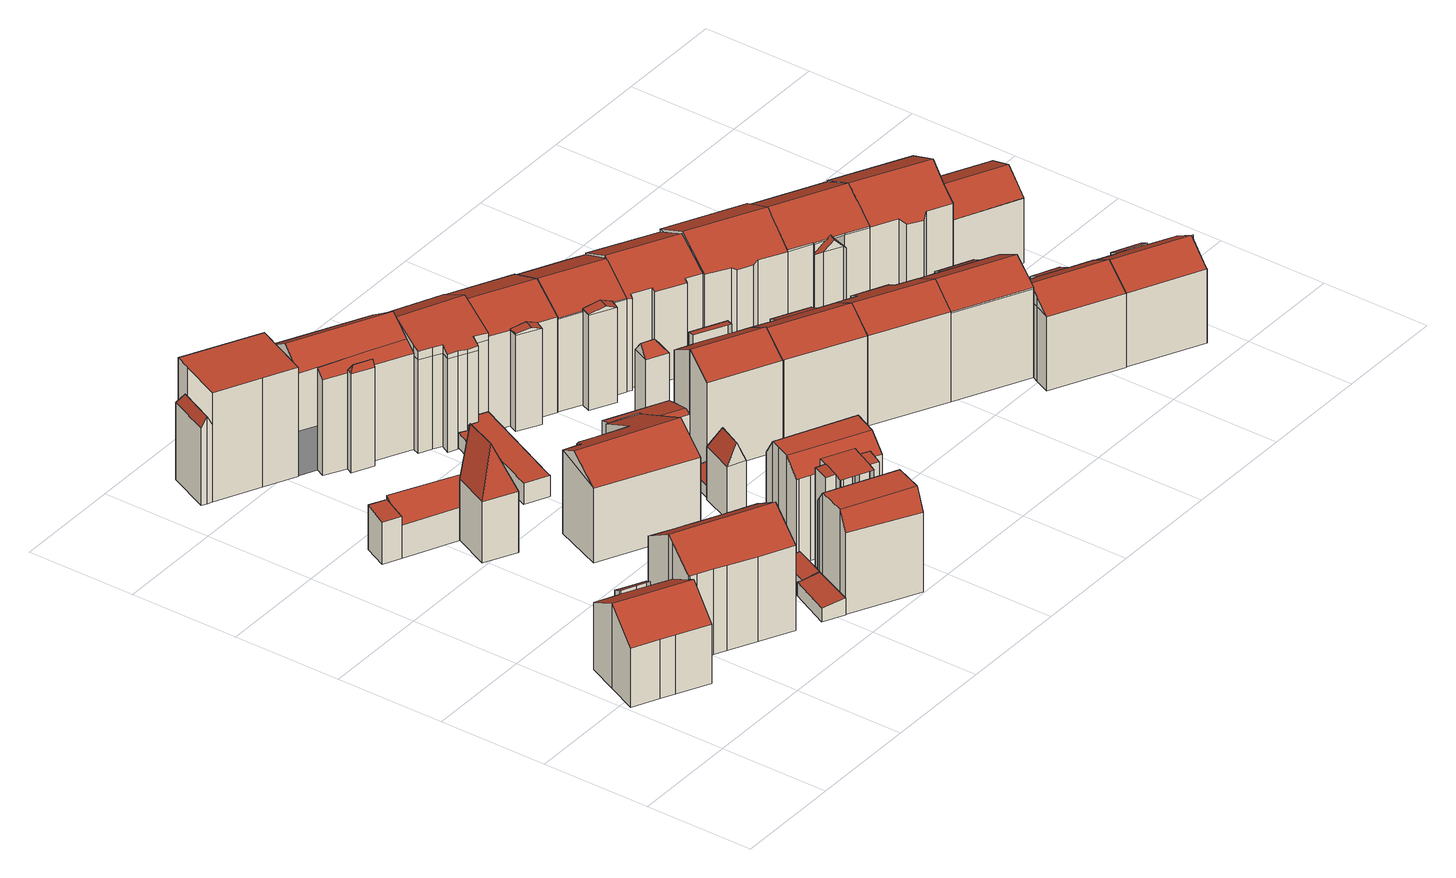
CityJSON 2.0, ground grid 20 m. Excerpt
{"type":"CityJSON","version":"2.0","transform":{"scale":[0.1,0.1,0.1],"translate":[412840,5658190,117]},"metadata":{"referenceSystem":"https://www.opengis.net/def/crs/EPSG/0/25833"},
"CityObjects":{
"building1":{"type":"Building","attributes":{"Gemeindeschluessel":14612000,"Geometrietyp2DReferenz":"3000","function":"31001_9998","roofType":"9999"},"children":["building1-1","building1-2"]},
"building1-1":{"type":"BuildingPart","attributes":{"Dachtyp_tdc":"tdcPolyFlatRoof","Dachneigung":25.95,"QualitaetDacherkennung":52,"Geometrietyp2DReferenz":"3000","measuredHeight":13.47,"roofType":"2100"},"parents":["building1"],"geometry":[{"type":"MultiSurface","lod":"2","boundaries":[[[0,1,2]],[[3,4,5,6,7]],[[4,8,9,5]],[[8,10,11,9]],[[10,12,13,11]],[[12,0,2,13]],[[12,10,8,4,3,0]],[[2,6,5,9,11,13]]],"semantics":{"surfaces":[{"type":"WallSurface"},{"type":"RoofSurface"},{"type":"GroundSurface"}],"values":[0,0,0,0,0,0,1,2]}}]},
"building1-2":{"type":"BuildingPart","attributes":{"Dachtyp_tdc":"tdcGableRoof","Dachneigung":40.02,"QualitaetDacherkennung":76,"Geometrietyp2DReferenz":"3000","measuredHeight":16.13,"roofType":"3100"},"parents":["building1"],"geometry":[{"type":"MultiSurface","lod":"2","boundaries":[[[14,15,16,17]],[[15,18,19,16]],[[18,20,21,19]],[[20,22,23,21]],[[22,24,25,23]],[[24,7,6,25]],[[22,20,18,15,14,26]],[[26,27,28,29,1,7,24,22]],[[2,30,31,32,33,17,16,19,21,23,25,6]],[[1,29,30,2]],[[29,28,31,30]],[[28,27,32,31]],[[27,26,33,32]],[[26,14,17,33]]],"semantics":{"surfaces":[{"type":"WallSurface"},{"type":"RoofSurface"},{"type":"GroundSurface"}],"values":[0,0,0,0,0,0,1,1,2,0,0,0,0,0]}}]},
"building2":{"type":"Building","attributes":{"Dachtyp_tdc":"tdcGableRoof","Gemeindeschluessel":14612000,"Dachneigung":32.98,"QualitaetDacherkennung":72,"Geometrietyp2DReferenz":"3000","measuredHeight":20.44,"function":"31001_9998","roofType":"3100"},"geometry":[{"type":"Solid","lod":"2","boundaries":[[[[34,35,36,37]],[[35,38,39,36]],[[38,40,41,39]],[[40,42,43,41]],[[42,44,45,43]],[[44,46,47,45]],[[46,48,49,47]],[[48,50,51,49]],[[50,52,53,51]],[[52,54,55,53]],[[54,56,57,55]],[[56,58,59,57]],[[58,60,61,59]],[[60,62,63,61]],[[62,64,65,63]],[[64,66,67,65]],[[66,34,37,67]],[[62,60,58,56,54,52,50,48,46,44]],[[44,42,40,38,35,34,66,64,62]],[[37,36,39,41,43,45,47,49,51,53,55,57,59,61,63,65,67]]]],"semantics":{"surfaces":[{"type":"WallSurface"},{"type":"RoofSurface"},{"type":"GroundSurface"}],"values":[[0,0,0,0,0,0,0,0,0,0,0,0,0,0,0,0,0,1,1,2]]}}]},
"building3":{"type":"Building","attributes":{"Dachtyp_tdc":"tdcPolyFlatRoof","Gemeindeschluessel":14612000,"Dachneigung":5.15,"QualitaetDacherkennung":67,"Geometrietyp2DReferenz":"3000","measuredHeight":8.44,"function":"31001_9998","roofType":"2100"},"geometry":[{"type":"Solid","lod":"2","boundaries":[[[[68,69,70,71]],[[69,72,73,70]],[[72,74,75,73]],[[74,76,77,75]],[[76,68,71,77]],[[76,74,72,69,68]],[[71,70,73,75,77]]]],"semantics":{"surfaces":[{"type":"WallSurface"},{"type":"RoofSurface"},{"type":"GroundSurface"}],"values":[[0,0,0,0,0,1,2]]}}]},
"building4":{"type":"Building","attributes":{"Dachtyp_tdc":"tdcPolyFlatRoof","Gemeindeschluessel":14612000,"Dachneigung":31.51,"QualitaetDacherkennung":68,"Geometrietyp2DReferenz":"3000","measuredHeight":9.18,"function":"31001_9998","roofType":"2100"},"geometry":[{"type":"Solid","lod":"2","boundaries":[[[[78,79,80,81]],[[79,82,77,80]],[[79,78,83,82]],[[77,75,81,80]],[[83,78,81,75]],[[82,83,75,77]]]],"semantics":{"surfaces":[{"type":"WallSurface"},{"type":"RoofSurface"},{"type":"GroundSurface"}],"values":[[0,0,1,2,0,0]]}}]},
"building5":{"type":"Building","attributes":{"Dachtyp_tdc":"tdcFreeFormRoof","Gemeindeschluessel":14612000,"Dachneigung":69.3,"QualitaetDacherkennung":3,"Geometrietyp2DReferenz":"3000","measuredHeight":19.95,"function":"31001_9998","roofType":"5000"},"geometry":[{"type":"Solid","lod":"2","boundaries":[[[[84,85,86,87]],[[85,88,89,86]],[[88,90,91,89]],[[90,92,93,91]],[[92,84,87,93]],[[94,90,88,85,95]],[[95,84,92,94]],[[94,92,90]],[[84,95,85]],[[87,86,89,91,93]]]],"semantics":{"surfaces":[{"type":"WallSurface"},{"type":"RoofSurface"},{"type":"GroundSurface"}],"values":[[0,0,0,0,0,1,1,1,0,2]]}}]},
"building6":{"type":"Building","attributes":{"Dachtyp_tdc":"tdcPolyFlatRoof","Gemeindeschluessel":14612000,"Dachneigung":8.75,"QualitaetDacherkennung":53,"Geometrietyp2DReferenz":"3000","measuredHeight":3.23,"function":"31001_9998","roofType":"2100"},"geometry":[{"type":"Solid","lod":"2","boundaries":[[[[96,97,98,99]],[[97,100,101,98]],[[100,102,103,101]],[[102,104,105,103]],[[104,96,99,105]],[[104,102,100,97,96]],[[99,98,101,103,105]]]],"semantics":{"surfaces":[{"type":"WallSurface"},{"type":"RoofSurface"},{"type":"GroundSurface"}],"values":[[0,0,0,0,0,1,2]]}}]},
"building7":{"type":"Building","attributes":{"Gemeindeschluessel":14612000,"Geometrietyp2DReferenz":"3000","function":"31001_9998","roofType":"9999"},"children":["building7-1","building7-2"]},
"building7-1":{"type":"BuildingPart","attributes":{"Dachtyp_tdc":"tdcPolyFlatRoof","Dachneigung":0,"QualitaetDacherkennung":31,"Geometrietyp2DReferenz":"3000","measuredHeight":20.7,"roofType":"1000"},"parents":["building7"],"geometry":[{"type":"MultiSurface","lod":"2","boundaries":[[[106,107,108,109,110]],[[107,111,112,108]],[[111,113,114,112]],[[113,115,116,114]],[[115,117,118,119,116]],[[117,115,113,111,107,106]],[[109,108,112,114,116,119]]],"semantics":{"surfaces":[{"type":"WallSurface"},{"type":"RoofSurface"},{"type":"GroundSurface"}],"values":[0,0,0,0,0,1,2]}}]},
"building7-2":{"type":"BuildingPart","attributes":{"Dachtyp_tdc":"tdcFreeFormRoof","Dachneigung":62.59,"QualitaetDacherkennung":19,"Geometrietyp2DReferenz":"3000","measuredHeight":16.49,"roofType":"5000"},"parents":["building7"],"geometry":[{"type":"MultiSurface","lod":"2","boundaries":[[[120,121,122,123]],[[121,110,109,122]],[[118,124,125,119]],[[124,120,123,125]],[[110,121,126]],[[121,120,124,126]],[[124,118,110,126]],[[123,122,109,119,125]]],"semantics":{"surfaces":[{"type":"WallSurface"},{"type":"RoofSurface"},{"type":"GroundSurface"}],"values":[0,0,0,0,1,1,1,2]}}]},
"building8":{"type":"Building","attributes":{"Dachtyp_tdc":"tdcPolyFlatRoof","Gemeindeschluessel":14612000,"Dachneigung":11.95,"QualitaetDacherkennung":78,"Geometrietyp2DReferenz":"3000","measuredHeight":3.2,"function":"31001_9998","roofType":"2100"},"geometry":[{"type":"Solid","lod":"2","boundaries":[[[[127,100,128,129]],[[100,130,131,128]],[[130,132,133,131]],[[132,134,135,133]],[[134,127,129,135]],[[134,132,130,100,127]],[[129,128,131,133,135]]]],"semantics":{"surfaces":[{"type":"WallSurface"},{"type":"RoofSurface"},{"type":"GroundSurface"}],"values":[[0,0,0,0,0,1,2]]}}]},
"building9":{"type":"Building","attributes":{"Dachtyp_tdc":"tdcFreeFormRoof","Gemeindeschluessel":14612000,"Dachneigung":28.31,"QualitaetDacherkennung":50,"Geometrietyp2DReferenz":"3000","measuredHeight":17.79,"function":"31001_9998","roofType":"5000"},"geometry":[{"type":"Solid","lod":"2","boundaries":[[[[136,137,138,139]],[[137,140,141,138]],[[140,142,143,141]],[[142,144,145,143]],[[144,146,147,145]],[[146,148,149,147]],[[148,150,151,149]],[[150,152,153,151]],[[152,154,155,153]],[[154,156,157,155]],[[156,158,159,157]],[[158,160,161,159]],[[160,162,163,161]],[[162,164,165,163]],[[164,136,139,165]],[[150,166,167,152]],[[166,148,146,144,142,140,137,136,164,162,160,158,156,154,167]],[[150,148,166]],[[154,152,167]],[[139,138,141,143,145,147,149,151,153,155,157,159,161,163,165]]]],"semantics":{"surfaces":[{"type":"WallSurface"},{"type":"RoofSurface"},{"type":"GroundSurface"}],"values":[[0,0,0,0,0,0,0,0,0,0,0,0,0,0,0,1,1,0,0,2]]}}]},
"building10":{"type":"Building","attributes":{"Gemeindeschluessel":14612000,"Geometrietyp2DReferenz":"3000","function":"31001_9998","roofType":"9999"},"children":["building10-1","building10-2","building10-3","building10-4","building10-5"]},
"building10-1":{"type":"BuildingPart","attributes":{"Dachtyp_tdc":"tdcCutGableRoof","Dachneigung":2.21,"QualitaetDacherkennung":51,"Geometrietyp2DReferenz":"3000","measuredHeight":18.94,"roofType":"9999"},"parents":["building10"],"geometry":[{"type":"MultiSurface","lod":"2","boundaries":[[[168,169,170,171]],[[169,172,173,170]],[[172,174,175,173]],[[174,176,177,175]],[[176,178,179,177]],[[178,180,181,179]],[[180,182,183,181]],[[182,184,185,183]],[[184,186,187,185]],[[186,188,189,187]],[[188,190,191,189]],[[190,192,193,191]],[[194,195,196,197]],[[195,198,199,196]],[[198,200,201,199]],[[200,202,203,201]],[[202,204,205,203]],[[204,206,207,205]],[[206,168,171,207]],[[202,200,198,195,194,192,190,188,186]],[[184,182,180,178,176,174,172,169,168,206]],[[186,184,206,204,202]],[[171,170,173,175,177,179,181,183,185,187,189,191,193,197,196,199,201,203,205,207]]],"semantics":{"surfaces":[{"type":"WallSurface"},{"type":"RoofSurface"},{"type":"GroundSurface"}],"values":[0,0,0,0,0,0,0,0,0,0,0,0,0,0,0,0,0,0,0,1,1,1,2]}}]},
"building10-2":{"type":"BuildingPart","attributes":{"Dachtyp_tdc":"tdcPolyFlatRoof","Dachneigung":0,"QualitaetDacherkennung":72,"Geometrietyp2DReferenz":"3000","measuredHeight":18.76,"roofType":"1000"},"parents":["building10"],"geometry":[{"type":"MultiSurface","lod":"2","boundaries":[[[208,209,210,211]],[[209,212,210]],[[213,214,215,216,217]],[[214,218,219,215]],[[220,221,194,197,222]],[[223,224,225,193,192]],[[224,223,221,220,218,214,213,226,209,208]],[[211,210,227,216,215,219,222,197,193,225]]],"semantics":{"surfaces":[{"type":"WallSurface"},{"type":"RoofSurface"},{"type":"GroundSurface"}],"values":[0,0,0,0,0,0,1,2]}}]},
"building10-3":{"type":"BuildingPart","attributes":{"Dachtyp_tdc":"tdcPolyFlatRoof","Dachneigung":3.55,"QualitaetDacherkennung":32,"Geometrietyp2DReferenz":"3000","measuredHeight":18.78,"roofType":"2100"},"parents":["building10"],"geometry":[{"type":"MultiSurface","lod":"2","boundaries":[[[228,229,220,222,230]],[[231,219,218]],[[231,232,233,219]],[[232,228,230,233]],[[232,231,229,228]],[[230,222,219,233]]],"semantics":{"surfaces":[{"type":"WallSurface"},{"type":"RoofSurface"},{"type":"GroundSurface"}],"values":[0,0,0,0,1,2]}}]},
"building10-4":{"type":"BuildingPart","attributes":{"Dachtyp_tdc":"tdcPolyFlatRoof","Dachneigung":0,"QualitaetDacherkennung":28,"Geometrietyp2DReferenz":"3000","measuredHeight":18.7,"roofType":"1000"},"parents":["building10"],"geometry":[{"type":"MultiSurface","lod":"2","boundaries":[[[224,234,235,225]],[[234,236,237,235]],[[236,208,211,237]],[[208,236,234,224]],[[225,235,237,211]]],"semantics":{"surfaces":[{"type":"WallSurface"},{"type":"RoofSurface"},{"type":"GroundSurface"}],"values":[0,0,0,1,2]}}]},
"building10-5":{"type":"BuildingPart","attributes":{"Dachtyp_tdc":"tdcCutGableRoof","Dachneigung":2.29,"QualitaetDacherkennung":64,"Geometrietyp2DReferenz":"3000","measuredHeight":18.95,"roofType":"9999"},"parents":["building10"],"geometry":[{"type":"MultiSurface","lod":"2","boundaries":[[[238,239,240,241]],[[239,242,243,240]],[[242,244,245,243]],[[244,246,129,245]],[[246,247,135,129]],[[247,248,215,135]],[[248,217,216,215]],[[212,249,250,210]],[[249,251,252,250]],[[251,253,254,252]],[[253,238,241,254]],[[242,239,238,253]],[[251,249,212,255,217,248,247,246,244]],[[253,251,244,242]],[[241,240,243,245,129,135,215,216,227,210,250,252,254]]],"semantics":{"surfaces":[{"type":"WallSurface"},{"type":"RoofSurface"},{"type":"GroundSurface"}],"values":[0,0,0,0,0,0,0,0,0,0,0,1,1,1,2]}}]},
"building11":{"type":"Building","attributes":{"Dachtyp_tdc":"tdcPolyFlatRoof","Gemeindeschluessel":14612000,"Dachneigung":8.91,"QualitaetDacherkennung":60,"Geometrietyp2DReferenz":"3000","measuredHeight":3.02,"function":"31001_9998","roofType":"2100"},"geometry":[{"type":"Solid","lod":"2","boundaries":[[[[256,257,258,259]],[[257,260,261,258]],[[260,262,263,261]],[[262,264,265,263]],[[264,256,259,265]],[[264,262,260,257,256]],[[259,258,261,263,265]]]],"semantics":{"surfaces":[{"type":"WallSurface"},{"type":"RoofSurface"},{"type":"GroundSurface"}],"values":[[0,0,0,0,0,1,2]]}}]},
"building12":{"type":"Building","attributes":{"Gemeindeschluessel":14612000,"Geometrietyp2DReferenz":"3000","function":"31001_9998","roofType":"9999"},"children":["building12-1","building12-2","building12-3"]},
"building12-1":{"type":"BuildingPart","attributes":{"Dachtyp_tdc":"tdcFreeFormRoof","Dachneigung":60.82,"QualitaetDacherkennung":21,"Geometrietyp2DReferenz":"3000","measuredHeight":20.02,"roofType":"5000"},"parents":["building12"],"geometry":[{"type":"MultiSurface","lod":"2","boundaries":[[[266,267,268]],[[269,270,271,272,273]],[[270,274,275,271]],[[274,266,268,275]],[[276,277,269,266]],[[276,266,274]],[[277,276,274,270]],[[269,277,270]],[[268,272,271,275]]],"semantics":{"surfaces":[{"type":"WallSurface"},{"type":"RoofSurface"},{"type":"GroundSurface"}],"values":[0,0,0,0,1,1,1,0,2]}}]},
"building12-2":{"type":"BuildingPart","attributes":{"Dachtyp_tdc":"tdcPolyFlatRoof","Dachneigung":33.39,"QualitaetDacherkennung":36,"Geometrietyp2DReferenz":"3000","measuredHeight":19.73,"roofType":"2100"},"parents":["building12"],"geometry":[{"type":"MultiSurface","lod":"2","boundaries":[[[267,278,279,268]],[[278,280,281,279]],[[280,278,267,273,282,283,284]],[[285,286,272,268,279,281]],[[282,286,285,283]],[[282,273,272,286]]],"semantics":{"surfaces":[{"type":"WallSurface"},{"type":"RoofSurface"},{"type":"GroundSurface"}],"values":[0,0,1,2,0,0]}}]},
"building12-3":{"type":"BuildingPart","attributes":{"Dachtyp_tdc":"tdcGableRoof","Dachneigung":34.25,"QualitaetDacherkennung":52,"Geometrietyp2DReferenz":"3000","measuredHeight":22.48,"roofType":"3100"},"parents":["building12"],"geometry":[{"type":"MultiSurface","lod":"2","boundaries":[[[287,288,289,290]],[[288,283,285,289]],[[291,287,290,292]],[[283,288,293]],[[287,291,294]],[[288,287,294,293]],[[291,284,283,293,294]],[[290,289,285,281,292]]],"semantics":{"surfaces":[{"type":"WallSurface"},{"type":"RoofSurface"},{"type":"GroundSurface"}],"values":[0,0,0,0,0,1,1,2]}}]},
"building13":{"type":"Building","attributes":{"Dachtyp_tdc":"tdcPolyFlatRoof","Gemeindeschluessel":14612000,"Dachneigung":0,"QualitaetDacherkennung":57,"Geometrietyp2DReferenz":"3000","measuredHeight":3.91,"function":"31001_9998","roofType":"1000"},"geometry":[{"type":"Solid","lod":"2","boundaries":[[[[295,296,297,298]],[[296,299,300,297]],[[299,301,302,300]],[[301,303,304,302]],[[303,305,306,304]],[[305,307,308,306]],[[307,309,310,308]],[[309,295,298,310]],[[309,307,305,303,301,299,296,295]],[[298,297,300,302,304,306,308,310]]]],"semantics":{"surfaces":[{"type":"WallSurface"},{"type":"RoofSurface"},{"type":"GroundSurface"}],"values":[[0,0,0,0,0,0,0,0,1,2]]}}]},
"building14":{"type":"Building","attributes":{"Dachtyp_tdc":"tdcFreeFormRoof","Gemeindeschluessel":14612000,"Dachneigung":66.33,"QualitaetDacherkennung":14,"Geometrietyp2DReferenz":"3000","measuredHeight":14.04,"function":"31001_9998","roofType":"5000"},"geometry":[{"type":"Solid","lod":"2","boundaries":[[[[311,312,313,314]],[[312,315,316,313]],[[315,317,318,316]],[[317,311,314,318]],[[319,320,317,315]],[[319,315,312]],[[320,319,312,311]],[[320,311,317]],[[314,313,316,318]]]],"semantics":{"surfaces":[{"type":"WallSurface"},{"type":"RoofSurface"},{"type":"GroundSurface"}],"values":[[0,0,0,0,1,1,1,0,2]]}}]},
"building15":{"type":"Building","attributes":{"Dachtyp_tdc":"tdcPolyFlatRoof","Gemeindeschluessel":14612000,"Dachneigung":0,"QualitaetDacherkennung":30,"Geometrietyp2DReferenz":"3000","measuredHeight":2.83,"function":"31001_9998","roofType":"1000"},"geometry":[{"type":"Solid","lod":"2","boundaries":[[[[321,322,323,324]],[[322,325,326,323]],[[325,327,328,326]],[[327,321,324,328]],[[327,325,322,321]],[[324,323,326,328]]]],"semantics":{"surfaces":[{"type":"WallSurface"},{"type":"RoofSurface"},{"type":"GroundSurface"}],"values":[[0,0,0,0,1,2]]}}]},
"building16":{"type":"Building","attributes":{"Dachtyp_tdc":"tdcPolyFlatRoof","Gemeindeschluessel":14612000,"Dachneigung":5.91,"QualitaetDacherkennung":79,"Geometrietyp2DReferenz":"3000","measuredHeight":2.58,"function":"31001_9998","roofType":"2100"},"geometry":[{"type":"Solid","lod":"2","boundaries":[[[[329,330,331,332]],[[330,333,334,331]],[[333,335,336,334]],[[335,329,332,336]],[[335,333,330,329]],[[332,331,334,336]]]],"semantics":{"surfaces":[{"type":"WallSurface"},{"type":"RoofSurface"},{"type":"GroundSurface"}],"values":[[0,0,0,0,1,2]]}}]},
"building17":{"type":"Building","attributes":{"Dachtyp_tdc":"tdcFreeFormRoof","Gemeindeschluessel":14612000,"Dachneigung":20.68,"QualitaetDacherkennung":48,"Geometrietyp2DReferenz":"3000","measuredHeight":21.86,"function":"31001_9998","roofType":"5000"},"geometry":[{"type":"Solid","lod":"2","boundaries":[[[[337,338,339,340]],[[338,341,342,339]],[[341,343,286,342]],[[343,344,289,286]],[[344,345,346,289]],[[345,347,348,346]],[[347,349,350,348]],[[349,351,352,350]],[[351,353,354,352]],[[353,355,356,354]],[[355,357,358,356]],[[357,337,340,358]],[[359,360,361,362,363,364,365,366,367,368,369,370]],[[371,344,363,362]],[[345,371,362,361,347]],[[344,371,345]],[[351,359,370,353]],[[353,370,369,355]],[[355,369,368,357]],[[357,368,367,337]],[[337,367,366,338]],[[338,366,365,341]],[[341,365,364,343]],[[343,364,363,344]],[[347,361,360,349]],[[349,360,359,351]],[[340,339,342,286,289,346,348,350,352,354,356,358]]]],"semantics":{"surfaces":[{"type":"WallSurface"},{"type":"RoofSurface"},{"type":"GroundSurface"}],"values":[[0,0,0,0,0,0,0,0,0,0,0,0,1,1,0,0,0,0,0,0,0,0,0,0,0,0,2]]}}]},
"building18":{"type":"Building","attributes":{"Dachtyp_tdc":"tdcGableRoof","Gemeindeschluessel":14612000,"Dachneigung":17.19,"QualitaetDacherkennung":63,"Geometrietyp2DReferenz":"3000","measuredHeight":8.32,"function":"31001_9998","roofType":"3100"},"geometry":[{"type":"Solid","lod":"2","boundaries":[[[[372,373,374,375]],[[373,376,377,374]],[[376,378,379,377]],[[378,380,381,379]],[[380,382,383,381]],[[382,384,385,383]],[[384,386,387,385]],[[386,388,389,387]],[[388,390,391,389]],[[390,372,375,391]],[[386,384,382,380,378,376]],[[376,373,372,390,388,386]],[[375,374,377,379,381,383,385,387,389,391]]]],"semantics":{"surfaces":[{"type":"WallSurface"},{"type":"RoofSurface"},{"type":"GroundSurface"}],"values":[[0,0,0,0,0,0,0,0,0,0,1,1,2]]}}]},
"building19":{"type":"Building","attributes":{"Dachtyp_tdc":"tdcFreeFormRoof","Gemeindeschluessel":14612000,"Dachneigung":52.56,"QualitaetDacherkennung":3,"Geometrietyp2DReferenz":"3000","measuredHeight":17.75,"function":"31001_9998","roofType":"5000"},"geometry":[{"type":"Solid","lod":"2","boundaries":[[[[392,393,394,395]],[[393,396,397,394]],[[396,398,399,397]],[[398,392,395,399]],[[400,401,398,396]],[[400,396,393]],[[401,400,393,392]],[[401,392,398]],[[395,394,397,399]]]],"semantics":{"surfaces":[{"type":"WallSurface"},{"type":"RoofSurface"},{"type":"GroundSurface"}],"values":[[0,0,0,0,1,0,1,1,2]]}}]},
"building20":{"type":"Building","attributes":{"Gemeindeschluessel":14612000,"Geometrietyp2DReferenz":"3000","function":"31001_9998","roofType":"9999"},"children":["building20-1","building20-2"]},
"building20-1":{"type":"BuildingPart","attributes":{"Dachtyp_tdc":"tdcGableRoof","Dachneigung":10.18,"QualitaetDacherkennung":37,"Geometrietyp2DReferenz":"3000","measuredHeight":18.98,"roofType":"3100"},"parents":["building20"],"geometry":[{"type":"MultiSurface","lod":"2","boundaries":[[[402,403,404,405]],[[403,406,407,404]],[[406,408,409,407]],[[408,410,409]],[[402,405,411]],[[402,412,413,403]],[[414,413,412,415]],[[408,415,412,402]],[[406,414,415,408]],[[403,413,414,406]],[[404,407,409,405]]],"semantics":{"surfaces":[{"type":"WallSurface"},{"type":"RoofSurface"},{"type":"GroundSurface"}],"values":[0,0,0,0,0,1,1,0,0,0,2]}}]},
"building20-2":{"type":"BuildingPart","attributes":{"Dachtyp_tdc":"tdcGableRoof","Dachneigung":25.59,"QualitaetDacherkennung":82,"Geometrietyp2DReferenz":"3000","measuredHeight":21.4,"roofType":"3100"},"parents":["building20"],"geometry":[{"type":"MultiSurface","lod":"2","boundaries":[[[410,416,306,409]],[[416,417,418,306]],[[417,419,420,418]],[[419,421,422,420]],[[421,423,424,422]],[[423,425,426,424]],[[425,411,405,426]],[[423,421,419,417]],[[417,416,410,411,425,423]],[[409,306,418,420,422,424,426,405]]],"semantics":{"surfaces":[{"type":"WallSurface"},{"type":"RoofSurface"},{"type":"GroundSurface"}],"values":[0,0,0,0,0,0,0,1,1,2]}}]},
"building21":{"type":"Building","attributes":{"Gemeindeschluessel":14612000,"Geometrietyp2DReferenz":"3000","function":"31001_9998","roofType":"9999"},"children":["building21-1","building21-2"]},
"building21-1":{"type":"BuildingPart","attributes":{"Dachtyp_tdc":"tdcPolyFlatRoof","Dachneigung":7.99,"QualitaetDacherkennung":28,"Geometrietyp2DReferenz":"3000","measuredHeight":18.73,"roofType":"2100"},"parents":["building21"],"geometry":[{"type":"MultiSurface","lod":"2","boundaries":[[[427,428,429,430,431]],[[432,433,434,435,436]],[[433,427,431,434]],[[433,432,428,427]],[[431,430,435,434]]],"semantics":{"surfaces":[{"type":"WallSurface"},{"type":"RoofSurface"},{"type":"GroundSurface"}],"values":[0,0,0,1,2]}}]},
"building21-2":{"type":"BuildingPart","attributes":{"Dachtyp_tdc":"tdcGableRoof","Dachneigung":30.88,"QualitaetDacherkennung":63,"Geometrietyp2DReferenz":"3000","measuredHeight":20.18,"roofType":"3100"},"parents":["building21"],"geometry":[{"type":"MultiSurface","lod":"2","boundaries":[[[429,437,438,430]],[[437,439,440,438]],[[439,441,442,440]],[[441,443,444,442]],[[443,445,446,444]],[[445,447,448,446]],[[447,449,450,448]],[[449,436,435,450]],[[445,443,441,439]],[[439,437,429,436,449,447,445]],[[435,430,438,440,442,444,446,448,450]]],"semantics":{"surfaces":[{"type":"WallSurface"},{"type":"RoofSurface"},{"type":"GroundSurface"}],"values":[0,0,0,0,0,0,0,0,1,1,2]}}]},
"building22":{"type":"Building","attributes":{"Gemeindeschluessel":14612000,"Geometrietyp2DReferenz":"3000","function":"31001_9998","roofType":"9999"},"children":["building22-1","building22-2"]},
"building22-1":{"type":"BuildingPart","attributes":{"Dachtyp_tdc":"tdcGableRoof","Dachneigung":12.94,"QualitaetDacherkennung":34,"Geometrietyp2DReferenz":"3000","measuredHeight":19,"roofType":"3100"},"parents":["building22"],"geometry":[{"type":"MultiSurface","lod":"2","boundaries":[[[451,452,453,454,455,456]],[[452,457,458,453]],[[457,459,460,461,462,458]],[[463,464,465,466]],[[451,465,464,452]],[[452,464,463,457]],[[459,466,465,451]],[[457,463,466,459]],[[462,454,453,458]]],"semantics":{"surfaces":[{"type":"WallSurface"},{"type":"RoofSurface"},{"type":"GroundSurface"}],"values":[0,0,0,1,1,0,0,0,2]}}]},
"building22-2":{"type":"BuildingPart","attributes":{"Dachtyp_tdc":"tdcGableRoof","Dachneigung":26.86,"QualitaetDacherkennung":79,"Geometrietyp2DReferenz":"3000","measuredHeight":21.33,"roofType":"3100"},"parents":["building22"],"geometry":[{"type":"MultiSurface","lod":"2","boundaries":[[[467,455,454,468]],[[461,469,470,462]],[[469,471,472,470]],[[471,473,474,472]],[[473,475,476,474]],[[475,467,468,476]],[[477,475,473,471,423]],[[456,478,477,423,479,460]],[[461,460,479,469]],[[469,479,423,471]],[[467,478,456,455]],[[475,477,478,467]],[[468,454,462,470,472,474,476]]],"semantics":{"surfaces":[{"type":"WallSurface"},{"type":"RoofSurface"},{"type":"GroundSurface"}],"values":[0,0,0,0,0,0,1,1,0,0,0,0,2]}}]},
"building23":{"type":"Building","attributes":{"Gemeindeschluessel":14612000,"Geometrietyp2DReferenz":"3000","function":"31001_9998","roofType":"9999"},"children":["building23-1","building23-2"]},
"building23-1":{"type":"BuildingPart","attributes":{"Dachtyp_tdc":"tdcPolyFlatRoof","Dachneigung":28.3,"QualitaetDacherkennung":73,"Geometrietyp2DReferenz":"3000","measuredHeight":16.94,"roofType":"2100"},"parents":["building23"],"geometry":[{"type":"MultiSurface","lod":"2","boundaries":[[[480,481,482,483]],[[484,485,486,487]],[[485,480,483,486]],[[485,484,481,480]],[[483,482,487,486]]],"semantics":{"surfaces":[{"type":"WallSurface"},{"type":"RoofSurface"},{"type":"GroundSurface"}],"values":[0,0,0,1,2]}}]},
"building23-2":{"type":"BuildingPart","attributes":{"Dachtyp_tdc":"tdcGableRoof","Dachneigung":30.63,"QualitaetDacherkennung":71,"Geometrietyp2DReferenz":"3000","measuredHeight":20.13,"roofType":"3100"},"parents":["building23"],"geometry":[{"type":"MultiSurface","lod":"2","boundaries":[[[441,488,489,442]],[[488,437,438,489]],[[437,484,487,438]],[[481,490,491,482]],[[490,492,493,491]],[[492,494,495,493]],[[494,496,497,495]],[[496,441,442,497]],[[492,490,481,484,437,488]],[[488,441,496,494,492]],[[442,489,438,487,482,491,493,495,497]]],"semantics":{"surfaces":[{"type":"WallSurface"},{"type":"RoofSurface"},{"type":"GroundSurface"}],"values":[0,0,0,0,0,0,0,0,1,1,2]}}]},
"building24":{"type":"Building","attributes":{"Dachtyp_tdc":"tdcGableRoof","Gemeindeschluessel":14612000,"Dachneigung":28.52,"QualitaetDacherkennung":80,"Geometrietyp2DReferenz":"3000","measuredHeight":21.54,"function":"31001_9998","roofType":"3100"},"geometry":[{"type":"Solid","lod":"2","boundaries":[[[[498,499,500,501]],[[499,502,503,500]],[[502,504,505,503]],[[504,506,507,505]],[[506,508,509,507]],[[508,510,511,509]],[[510,512,513,511]],[[512,514,515,513]],[[514,516,517,515]],[[516,518,519,517]],[[518,520,521,519]],[[520,498,501,521]],[[516,514,512,510]],[[510,508,506,504,502,499,498,520,518,516]],[[501,500,503,505,507,509,511,513,515,517,519,521]]]],"semantics":{"surfaces":[{"type":"WallSurface"},{"type":"RoofSurface"},{"type":"GroundSurface"}],"values":[[0,0,0,0,0,0,0,0,0,0,0,0,1,1,2]]}}]},
"building25":{"type":"Building","attributes":{"Dachtyp_tdc":"tdcFreeFormRoof","Gemeindeschluessel":14612000,"Dachneigung":30.27,"QualitaetDacherkennung":76,"Geometrietyp2DReferenz":"3000","measuredHeight":20.16,"function":"31001_9998","roofType":"5000"},"geometry":[{"type":"Solid","lod":"2","boundaries":[[[[522,523,524,525]],[[523,526,527,524]],[[526,528,529,527]],[[528,530,531,529]],[[530,532,533,531]],[[532,494,534,533]],[[494,490,535,534]],[[490,536,537,535]],[[536,538,539,537]],[[538,522,525,539]],[[532,540,492,494]],[[540,530,528,526,523,522,538,536,490,492]],[[532,530,540]],[[490,494,492]],[[525,524,527,529,531,533,534,535,537,539]]]],"semantics":{"surfaces":[{"type":"WallSurface"},{"type":"RoofSurface"},{"type":"GroundSurface"}],"values":[[0,0,0,0,0,0,0,0,0,0,1,1,0,0,2]]}}]},
"building26":{"type":"Building","attributes":{"Dachtyp_tdc":"tdcFreeFormRoof","Gemeindeschluessel":14612000,"Dachneigung":27.66,"QualitaetDacherkennung":69,"Geometrietyp2DReferenz":"3000","measuredHeight":22.11,"function":"31001_9998","roofType":"5000"},"geometry":[{"type":"Solid","lod":"2","boundaries":[[[[541,542,519,543]],[[542,544,515,519]],[[544,545,546,515]],[[545,547,548,546]],[[547,549,550,548]],[[549,551,552,550]],[[551,553,554,552]],[[553,555,556,554]],[[555,541,543,556]],[[557,545,544,558]],[[549,547,557,558,542,541,555,553,551]],[[544,542,558]],[[547,545,557]],[[543,519,515,546,548,550,552,554,556]]]],"semantics":{"surfaces":[{"type":"WallSurface"},{"type":"RoofSurface"},{"type":"GroundSurface"}],"values":[[0,0,0,0,0,0,0,0,0,1,1,0,0,2]]}}]},
"building27":{"type":"Building","attributes":{"Gemeindeschluessel":14612000,"Geometrietyp2DReferenz":"3000","function":"31001_9998","roofType":"9999"},"children":["building27-1","building27-2"]},
"building27-1":{"type":"BuildingPart","attributes":{"Dachtyp_tdc":"tdcGableRoof","Dachneigung":30.57,"QualitaetDacherkennung":74,"Geometrietyp2DReferenz":"3000","measuredHeight":20.18,"roofType":"3100"},"parents":["building27"],"geometry":[{"type":"MultiSurface","lod":"2","boundaries":[[[559,560,561,562]],[[560,563,564,561]],[[563,565,566,564]],[[565,567,568,566]],[[567,569,533,568]],[[570,571,540,532]],[[572,530,540,571,573,563,574,559]],[[575,572,559]],[[559,574,560]],[[560,574,563]],[[563,573,565]],[[565,573,571,570,567]],[[576,530,572,575]],[[569,532,540,530,576]],[[567,570,532,569]],[[533,531,577,562,561,564,566,568]],[[569,576,531,533]],[[576,575,577,531]]],"semantics":{"surfaces":[{"type":"WallSurface"},{"type":"RoofSurface"},{"type":"GroundSurface"}],"values":[0,0,0,0,0,1,1,0,0,0,0,0,0,0,0,2,0,0]}}]},
"building27-2":{"type":"BuildingPart","attributes":{"Dachtyp_tdc":"tdcPolyFlatRoof","Dachneigung":29.9,"QualitaetDacherkennung":76,"Geometrietyp2DReferenz":"3000","measuredHeight":16.83,"roofType":"2100"},"parents":["building27"],"geometry":[{"type":"MultiSurface","lod":"2","boundaries":[[[572,578,579,577,575]],[[578,580,581,579]],[[580,582,559,562,581]],[[582,580,578,572]],[[577,579,581,562]]],"semantics":{"surfaces":[{"type":"WallSurface"},{"type":"RoofSurface"},{"type":"GroundSurface"}],"values":[0,0,0,1,2]}}]},
"building28":{"type":"Building","attributes":{"Gemeindeschluessel":14612000,"Geometrietyp2DReferenz":"3000","function":"31001_9998","roofType":"9999"},"children":["building28-1","building28-2"]},
"building28-1":{"type":"BuildingPart","attributes":{"Dachtyp_tdc":"tdcFreeFormRoof","Dachneigung":40.26,"QualitaetDacherkennung":15,"Geometrietyp2DReferenz":"3000","measuredHeight":18.71,"roofType":"5000"},"parents":["building28"],"geometry":[{"type":"MultiSurface","lod":"2","boundaries":[[[583,584,585,586]],[[587,588,589,590]],[[588,591,592,589]],[[591,593,594,592]],[[593,583,586,594]],[[591,588,587,595,596,597]],[[593,597,596,598,584,583]],[[593,591,597]],[[586,585,590,589,592,594]]],"semantics":{"surfaces":[{"type":"WallSurface"},{"type":"RoofSurface"},{"type":"GroundSurface"}],"values":[0,0,0,0,0,1,1,0,2]}}]},
"building28-2":{"type":"BuildingPart","attributes":{"Dachtyp_tdc":"tdcGableRoof","Dachneigung":27.99,"QualitaetDacherkennung":65,"Geometrietyp2DReferenz":"3000","measuredHeight":22.07,"roofType":"3100"},"parents":["building28"],"geometry":[{"type":"MultiSurface","lod":"2","boundaries":[[[599,600,601,602]],[[600,603,590,601]],[[603,587,590]],[[604,605,606,585,584]],[[605,547,607,606]],[[547,608,609,607]],[[608,599,602,609]],[[608,557,610,599]],[[611,612,610,557,613,614,615]],[[603,611,615,604,598,595]],[[604,615,614,605]],[[605,614,613,547]],[[547,613,557,608]],[[600,612,611,603]],[[599,610,612,600]],[[602,601,590,585,606,607,609]]],"semantics":{"surfaces":[{"type":"WallSurface"},{"type":"RoofSurface"},{"type":"GroundSurface"}],"values":[0,0,0,0,0,0,0,1,1,0,0,0,0,0,0,2]}}]},
"building29":{"type":"Building","attributes":{"Gemeindeschluessel":14612000,"Geometrietyp2DReferenz":"3000","function":"31001_9998","roofType":"9999"},"children":["building29-1","building29-2"]},
"building29-1":{"type":"BuildingPart","attributes":{"Dachtyp_tdc":"tdcPolyFlatRoof","Dachneigung":29.42,"QualitaetDacherkennung":76,"Geometrietyp2DReferenz":"3000","measuredHeight":14.33,"roofType":"2100"},"parents":["building29"],"geometry":[{"type":"MultiSurface","lod":"2","boundaries":[[[616,617,618,619,620,621]],[[622,623,624,625,626,627]],[[623,616,621,624]],[[623,622,617,616]],[[621,620,625,624]]],"semantics":{"surfaces":[{"type":"WallSurface"},{"type":"RoofSurface"},{"type":"GroundSurface"}],"values":[0,0,0,1,2]}}]},
"building29-2":{"type":"BuildingPart","attributes":{"Dachtyp_tdc":"tdcGableRoof","Dachneigung":31.16,"QualitaetDacherkennung":74,"Geometrietyp2DReferenz":"3000","measuredHeight":17.32,"roofType":"3100"},"parents":["building29"],"geometry":[{"type":"MultiSurface","lod":"2","boundaries":[[[628,629,630,631,632]],[[619,618,633,634]],[[634,633,635,636]],[[632,631,627,626]],[[620,637,638,639,640,568,566,625]],[[619,634,637,620]],[[634,636,638,637]],[[636,641,639,638]],[[641,642,640,639]],[[642,628,568,640]],[[628,632,566,568]],[[632,626,625,566]],[[627,631,630,635,633,618]],[[636,635,630,629,643,641]],[[641,643,642]],[[642,643,629,628]]],"semantics":{"surfaces":[{"type":"WallSurface"},{"type":"GroundSurface"},{"type":"RoofSurface"}],"values":[0,0,0,0,1,0,0,0,0,0,0,0,2,2,0,0]}}]},
"building30":{"type":"Building","attributes":{"Dachtyp_tdc":"tdcGableRoof","Gemeindeschluessel":14612000,"Dachneigung":29.45,"QualitaetDacherkennung":78,"Geometrietyp2DReferenz":"3000","measuredHeight":21.99,"function":"31001_9998","roofType":"3100"},"geometry":[{"type":"Solid","lod":"2","boundaries":[[[[644,645,646,647]],[[645,648,649,646]],[[648,650,651,649]],[[650,652,653,651]],[[652,654,655,653]],[[654,656,657,655]],[[656,658,659,657]],[[658,660,661,659]],[[660,662,663,661]],[[662,664,665,663]],[[664,644,647,665]],[[660,658,656,654]],[[654,652,650,648,645,644,664,662,660]],[[647,646,649,651,653,655,657,659,661,663,665]]]],"semantics":{"surfaces":[{"type":"WallSurface"},{"type":"RoofSurface"},{"type":"GroundSurface"}],"values":[[0,0,0,0,0,0,0,0,0,0,0,1,1,2]]}}]},
"building31":{"type":"Building","attributes":{"Gemeindeschluessel":14612000,"Geometrietyp2DReferenz":"3000","function":"31001_9998","roofType":"9999"},"children":["building31-1","building31-2"]},
"building31-1":{"type":"BuildingPart","attributes":{"Dachtyp_tdc":"tdcGableRoof","Dachneigung":32.11,"QualitaetDacherkennung":76,"Geometrietyp2DReferenz":"3000","measuredHeight":17.25,"roofType":"3100"},"parents":["building31"],"geometry":[{"type":"MultiSurface","lod":"2","boundaries":[[[666,667,668,669]],[[667,670,671,668]],[[670,672,673,671]],[[672,674,675,673]],[[674,676,677,675]],[[676,678,679,677]],[[678,680,681,679]],[[680,682,683,681]],[[682,636,684,683]],[[636,685,686,684]],[[685,634,687,686]],[[634,688,689,687]],[[685,636,682,680,678,676,674]],[[674,672,670,667,666,688,634,685]],[[669,668,671,673,675,677,679,681,683,684,686,687,689]]],"semantics":{"surfaces":[{"type":"WallSurface"},{"type":"RoofSurface"},{"type":"GroundSurface"}],"values":[0,0,0,0,0,0,0,0,0,0,0,0,1,1,2]}}]},
"building31-2":{"type":"BuildingPart","attributes":{"Dachtyp_tdc":"tdcPolyFlatRoof","Dachneigung":30.06,"QualitaetDacherkennung":70,"Geometrietyp2DReferenz":"3000","measuredHeight":14.19,"roofType":"2100"},"parents":["building31"],"geometry":[{"type":"MultiSurface","lod":"2","boundaries":[[[690,691,666,669,692]],[[693,694,695,689,688]],[[694,690,692,695]],[[694,693,691,690]],[[692,669,689,695]]],"semantics":{"surfaces":[{"type":"WallSurface"},{"type":"RoofSurface"},{"type":"GroundSurface"}],"values":[0,0,0,1,2]}}]},
"building32":{"type":"Building","attributes":{"Dachtyp_tdc":"tdcGableRoof","Gemeindeschluessel":14612000,"Dachneigung":28.09,"QualitaetDacherkennung":57,"Geometrietyp2DReferenz":"3000","measuredHeight":15.32,"function":"31001_9998","roofType":"3100"},"geometry":[{"type":"Solid","lod":"2","boundaries":[[[[696,697,698,699]],[[697,700,701,698]],[[700,702,703,701]],[[702,704,705,703]],[[706,707,708,709,710]],[[697,711,710,709]],[[696,711,697]],[[704,706,710,711,696]],[[700,708,707,702]],[[697,709,708,700]],[[702,707,706,704]],[[699,698,701,703,705]],[[704,696,699,705]]]],"semantics":{"surfaces":[{"type":"WallSurface"},{"type":"RoofSurface"},{"type":"GroundSurface"}],"values":[[0,0,0,0,1,1,0,0,0,0,0,2,0]]}}]}
},
"vertices":[
[149,249,143],[149,249,136],[149,249,8],[100,273,143],[106,286,136],[106,286,8],[100,273,8],[100,273,136],[115,281,136],[115,281,8],[139,269,136],[139,269,8],[155,261,136],[155,261,8],
[137,120,120],[80,149,120],[80,149,8],[137,120,8],[56,161,120],[56,161,8],[9,184,120],[9,184,8],[34,238,170],[34,238,8],[59,293,136],[59,293,8],[163,174,170],[166,183,165],[163,184,165],[185,231,136],[185,231,8],[163,184,8],[166,183,8],[163,174,8],
[258,280,171],[285,268,171],[285,268,9],[258,280,9],[284,264,174],[284,264,9],[326,245,173],[326,245,9],[388,215,173],[388,215,9],[361,160,213],[361,160,9],[333,100,170],[333,100,9],[273,129,170],[273,129,9],[224,154,171],[224,154,9],[203,165,171],[203,165,9],[177,178,171],[177,178,9],[166,183,171],[166,183,9],[163,184,171],[163,184,9],[185,231,205],[185,231,9],[190,243,213],[190,243,9],[216,301,172],[216,301,9],[232,293,172],[232,293,9],
[96,730,91],[116,772,96],[116,772,11],[96,730,11],[117,772,96],[117,772,11],[146,758,96],[146,758,11],[127,715,91],[127,715,11],
[295,685,101],[221,671,74],[221,671,11],[295,685,11],[127,715,74],[146,758,103],
[221,671,128],[295,685,128],[295,685,12],[221,671,12],[252,587,128],[252,587,12],[247,576,128],[247,576,12],[190,605,128],[190,605,12],[232,619,211],[258,678,210],
[375,81,35],[412,155,35],[412,155,9],[375,81,9],[419,151,36],[419,151,9],[448,138,41],[448,138,9],[413,62,42],[413,62,9],
[114,1122,218],[127,1149,218],[127,1149,11],[114,1122,11],[114,1122,157],[263,1081,218],[263,1081,11],[216,981,218],[216,981,11],[159,1008,218],[159,1008,11],[79,1047,218],[79,1047,157],[79,1047,11],
[61,1056,157],[96,1131,157],[96,1131,11],[61,1056,11],[70,1051,176],[70,1051,11],[101,1117,176],
[448,138,42],[419,151,10],[448,138,10],[446,209,36],[446,209,10],[475,196,42],[475,196,10],[451,144,42],[451,144,10],
[406,542,158],[460,517,159],[460,517,12],[406,542,12],[492,585,118],[492,585,12],[516,574,118],[516,574,12],[546,559,119],[546,559,12],[543,552,122],[543,552,12],[499,456,179],[499,456,12],[464,381,152],[464,381,12],[293,464,154],[293,464,12],[331,551,171],[331,551,12],[338,548,171],[338,548,12],[357,538,172],[357,538,12],[361,536,172],[361,536,12],[368,551,162],[368,551,12],[379,555,158],[379,555,12],[490,438,190],[317,519,190],
[520,294,166],[525,292,166],[525,292,10],[520,294,10],[542,280,171],[542,280,10],[576,265,170],[576,265,10],[593,257,170],[593,257,10],[618,245,170],[618,245,10],[642,234,169],[642,234,10],[657,227,170],[657,227,10],[649,210,199],[649,210,10],[630,169,198],[630,169,10],[617,140,170],[617,140,10],[575,162,172],[575,162,10],[574,161,171],[574,161,10],[518,188,171],[503,195,171],[503,195,10],[518,188,10],[484,204,171],[484,204,10],[480,206,171],[480,206,10],[493,235,198],[493,235,10],[503,258,199],[503,258,10],[511,275,199],[511,275,10],
[551,116,197],[544,103,197],[544,103,10],[551,116,10],[544,103,168],[488,127,197],[489,127,197],[489,127,10],[488,127,10],[488,127,172],[496,142,197],[496,142,10],[511,172,197],[518,188,197],[511,172,10],[574,161,197],[566,146,197],[566,146,10],[543,101,197],[543,101,10],
[494,180,197],[511,172,198],[494,180,10],[496,142,198],[480,150,197],[480,150,10],
[582,138,197],[582,138,10],[566,108,197],[566,108,10],
[536,1,161],[413,62,165],[413,62,10],[536,1,10],[421,78,199],[421,78,10],[444,129,197],[444,129,10],[448,138,183],[451,144,173],[489,127,172],[575,86,170],[575,86,10],[568,70,197],[568,70,10],[545,19,199],[545,19,10],[543,101,170],
[475,271,36],[495,316,36],[495,316,11],[475,271,11],[524,303,41],[524,303,11],[520,294,41],[520,294,11],[503,258,41],[503,258,11],
[277,930,200],[277,930,194],[277,930,12],[314,912,200],[308,900,200],[308,900,12],[314,912,12],[314,912,194],[271,918,200],[271,918,12],[280,921,212],[311,906,212],
[239,950,194],[239,950,12],[247,966,206],[247,966,12],[382,878,194],[391,898,209],[324,930,208],[391,898,12],[382,878,12],
[263,1081,191],[432,994,193],[432,994,12],[263,1081,12],[216,981,206],[216,981,12],[407,936,237],[235,1020,237],
[359,648,53],[423,784,53],[423,784,13],[359,648,13],[438,814,53],[438,814,13],[455,806,53],[455,806,13],[463,822,53],[463,822,13],[487,810,53],[487,810,13],[403,632,53],[403,632,13],[401,627,53],[401,627,13],
[515,366,112],[541,425,112],[541,425,12],[515,366,12],[573,410,112],[573,410,12],[546,352,112],[546,352,12],[550,401,153],[530,359,152],
[423,784,43],[409,792,43],[409,792,15],[423,784,15],[424,822,43],[424,822,15],[438,814,43],[438,814,15],
[564,476,37],[596,462,40],[596,462,15],[564,476,15],[573,410,40],[573,410,15],[541,425,37],[541,425,15],
[415,846,189],[400,854,189],[400,854,12],[415,846,12],[377,866,189],[377,866,12],[382,878,189],[432,994,189],[544,938,189],[544,938,12],[487,810,189],[487,810,12],[463,822,189],[463,822,12],[455,806,189],[455,806,12],[438,814,189],[438,814,12],[424,822,189],[424,822,12],[407,830,189],[407,830,12],[455,806,197],[463,822,204],[487,810,203],[517,878,231],[404,928,231],[382,878,210],[377,866,206],[400,854,205],[415,846,205],[407,830,198],[424,822,198],[438,814,197],[544,938,193],
[546,559,95],[516,574,95],[516,574,13],[546,559,13],[519,580,97],[519,580,13],[539,627,81],[539,627,13],[610,594,80],[610,594,13],[648,576,80],[648,576,13],[642,562,85],[642,562,13],[626,527,97],[626,527,13],[620,516,93],[620,516,13],[543,552,93],[543,552,13],
[648,576,170],[610,594,170],[610,594,15],[648,576,15],[624,625,170],[624,625,15],[662,607,170],[662,607,15],[617,609,192],[640,599,192],
[564,771,196],[555,755,196],[555,755,13],[564,771,13],[515,777,196],[515,777,13],[522,793,196],[522,793,13],[522,793,195],[564,771,195],[547,780,203],[539,764,203],[515,777,198],[522,793,198],
[487,810,196],[514,872,227],[514,872,13],[544,938,192],[544,938,13],[656,882,192],[656,882,13],[625,816,227],[625,816,13],[596,755,195],[596,755,13],
[739,529,200],[733,517,202],[733,517,185],[733,517,15],[739,529,15],[672,548,202],[678,560,200],[678,560,15],[672,548,15],[672,548,185],
[762,503,185],[762,503,15],[740,455,217],[740,455,15],[718,407,185],[718,407,15],[598,466,185],[598,466,15],[620,515,217],[620,515,15],[620,516,216],[620,516,15],[642,562,185],[642,562,15],
[682,712,195],[673,695,195],[673,695,14],[682,712,14],[682,712,190],[682,712,192],[628,718,195],[628,718,14],[636,735,195],[636,735,192],[636,735,190],[636,735,14],[628,718,197],[655,704,204],[663,721,204],[636,735,197],
[705,700,190],[705,700,14],[596,755,190],[596,755,14],[656,882,190],[656,882,14],[745,838,190],[745,838,14],[768,826,190],[768,826,14],[735,761,227],[705,700,192],[596,755,192],
[880,470,172],[870,450,184],[870,450,15],[880,470,15],[805,482,184],[815,502,172],[815,502,15],[805,482,15],
[740,454,216],[740,454,15],[899,435,184],[899,435,15],[875,387,216],[875,387,15],[852,340,185],[852,340,15],[721,406,185],[721,406,15],
[798,651,190],[747,677,190],[747,677,15],[798,651,15],[750,684,194],[750,684,15],[716,701,194],[716,701,15],[713,695,190],[713,695,15],[705,700,191],[705,700,15],[737,765,230],[737,765,15],[768,826,193],[768,826,15],[885,767,192],[885,767,15],[857,704,230],[857,704,15],[829,643,194],[829,643,15],[801,657,194],[801,657,15],
[1004,410,170],[999,399,177],[999,399,14],[1004,410,14],[994,390,183],[994,390,14],[1030,372,183],[1030,372,14],[1031,371,183],[1031,371,14],[983,274,185],[983,274,14],[852,340,14],[899,435,14],[933,419,184],[933,419,14],[943,439,171],[943,439,14],[1006,321,216],
[826,637,196],[829,643,200],[826,637,15],[885,767,198],[1023,698,198],[1023,698,15],[955,570,195],[955,570,15],[909,594,195],[909,594,15],[897,594,192],[897,594,15],[871,607,192],[871,607,15],[867,615,195],[867,615,15],[989,634,236],[855,701,236],
[1129,324,182],[1129,323,182],[1129,323,14],[1129,324,14],[1160,309,182],[1160,309,14],[1139,264,182],[1139,264,14],[1114,209,182],[1114,209,14],[983,274,182],[1114,209,185],[1136,257,216],[1066,354,183],[1139,264,212],[1129,323,183],[1066,354,182],[1031,371,182],[1066,354,14],
[1076,373,170],[1076,373,14],[1139,343,170],[1139,343,14],[1129,324,183],
[994,546,177],[996,549,177],[996,549,16],[994,546,16],[1045,525,174],[1042,520,174],[1042,520,16],[1045,525,16],[1030,516,185],[1030,516,16],[999,532,186],[999,532,16],[1028,533,195],[1023,536,203],[1016,523,203],[1015,540,195],
[1149,635,195],[1084,505,195],[1084,505,16],[1149,635,16],[1045,525,195],[996,549,195],[996,550,195],[996,550,16],[955,570,16],[1023,698,195],[1023,698,16],[1117,570,236],[1045,525,198],[1084,505,198],[955,570,198],[996,550,198],[996,549,198],
[1232,244,145],[1223,223,157],[1223,223,156],[1223,223,155],[1223,223,14],[1232,244,14],[1175,247,157],[1183,266,145],[1183,266,14],[1175,247,14],[1175,247,155],[1175,247,156],
[1114,209,155],[1114,209,181],[1118,218,187],[1139,264,156],[1139,264,155],[1265,203,156],[1265,203,155],[1244,157,187],[1222,108,155],[1265,203,14],[1222,108,14],[1096,170,14],[1109,198,14],[1096,170,155],[1109,198,155],[1109,198,174],
[1173,460,196],[1159,454,189],[1159,454,17],[1173,460,17],[1132,468,190],[1132,468,17],[1130,482,196],[1130,482,17],[1084,505,196],[1084,505,17],[1116,569,237],[1116,569,17],[1149,635,197],[1149,635,17],[1284,567,197],[1284,567,17],[1248,502,237],[1248,502,17],[1228,466,213],[1228,466,17],[1215,439,196],[1215,439,17],
[1352,162,154],[1352,161,155],[1352,161,15],[1352,162,15],[1396,140,154],[1396,140,15],[1399,139,154],[1399,139,15],[1377,92,187],[1377,92,15],[1377,91,187],[1377,91,15],[1374,92,187],[1374,92,15],[1352,48,157],[1352,48,15],[1351,45,155],[1351,45,15],[1222,108,15],[1244,156,187],[1244,156,15],[1265,203,15],[1303,185,155],[1303,185,15],
[1361,180,145],[1352,162,157],[1361,180,15],[1303,185,156],[1311,203,145],[1311,203,15],
[1357,405,141],[1228,466,141],[1228,466,18],[1357,405,18],[1284,567,141],[1284,567,18],[1405,506,141],[1405,506,18],[1409,504,141],[1409,504,18],[1409,504,144],[1405,506,144],[1284,567,143],[1256,516,171],[1383,454,171],[1357,405,142]
]}
